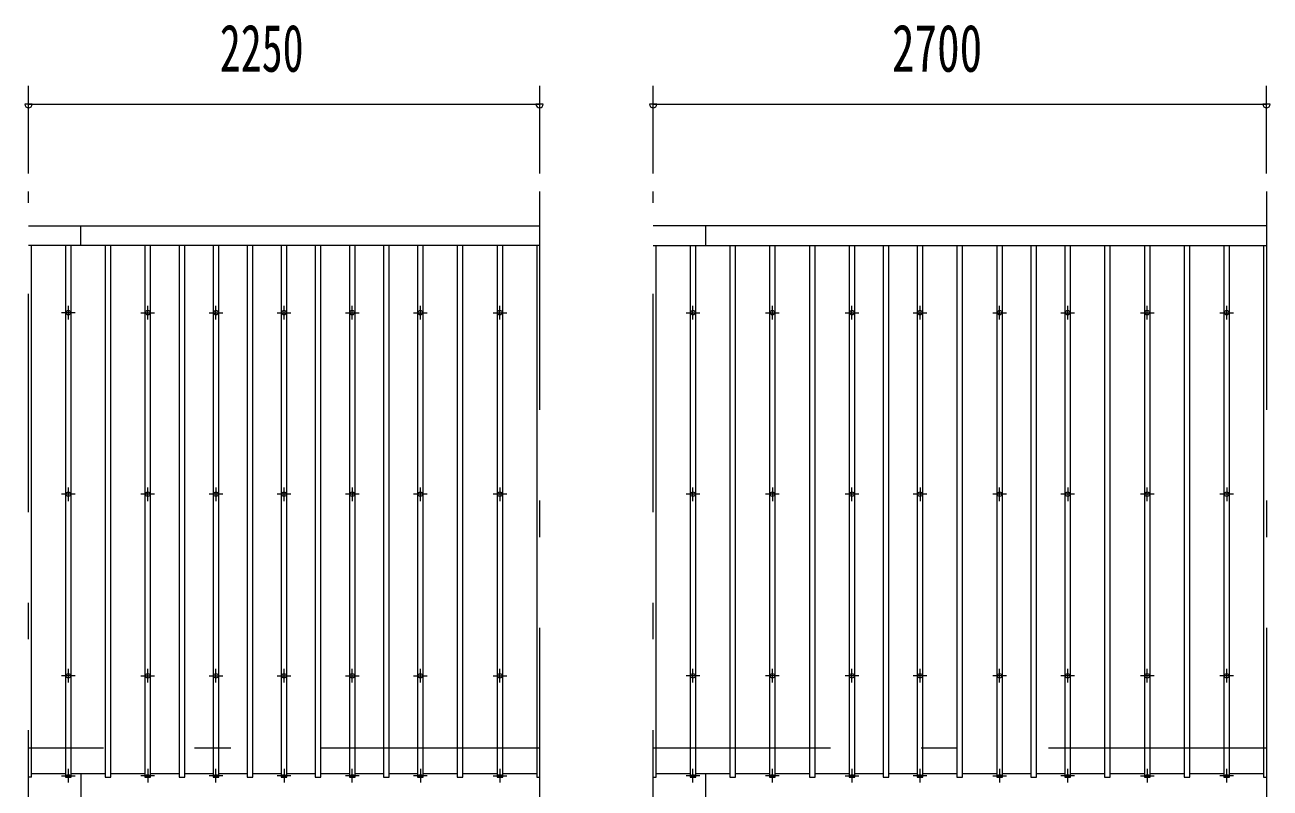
# Model space of a CAD drawing. Units: millimetres, scale not verified. Extents: x -34436 to 34436, y -16161 to 16159.
# Drawn here: x -21541 to -16059, y 11825 to 15184 of the extents above; entities that cross this region are included whole.
import ezdxf
from ezdxf.enums import TextEntityAlignment as Align

# ---------------------------------------------------------------- set-up
doc = ezdxf.new("R2010")
doc.units = ezdxf.units.MM
doc.header["$LTSCALE"] = 80
doc.linetypes.add('USER3', pattern=[24, 12, -5, 2, -5])
for name, color, linetype, lineweight in [('0-2_1-08BOLD', 7, 'Continuous', 18), ('0-3_1-28CENTER', 3, 'USER3', 18), ('0-4_1-48THIN', 4, 'Continuous', 18), ('0-5_1-58DIM', 3, 'Continuous', 18)]:
    doc.layers.add(name, color=color, linetype=linetype, lineweight=lineweight)
doc.styles.add('ＭＳ ゴシック', font='')
doc.styles.get('ＭＳ ゴシック').set_extended_font_data('MS Gothic')

msp = doc.modelspace()

# ---------------------------------------------------------------- linework, layer by layer
at = {"layer": '0-2_1-08BOLD'}
for p, q in [((-21524.95, 14300.48), (-19274.95, 14300.48)), ((-21294.95, 14213.05), (-21294.95, 14300.48)), ((-16074.96, 14300.48), (-18774.96, 14300.48)), ((-18544.96, 14300.48), (-18544.96, 14213.05)), ((-19274.95, 14213.05), (-21524.95, 14213.05)), ((-18774.96, 14213.05), (-16074.96, 14213.05)), ((-21294.95, 11888.84), (-21294.95, 11762.13)), ((-18544.96, 11888.84), (-18544.96, 11762.13))]:
    msp.add_line(p, q, dxfattribs=at)
for centre in [(-21349.95, 13917.73), (-20999.95, 13917.73), (-20699.95, 13917.73), (-20399.95, 13917.73), (-20099.95, 13917.73), (-19799.95, 13917.73), (-19449.95, 13917.73), (-18599.96, 13917.73), (-18249.96, 13917.73), (-17899.96, 13917.73), (-17599.96, 13917.73), (-17249.96, 13917.73), (-16949.96, 13917.73), (-16599.96, 13917.73), (-16249.96, 13917.73), (-21349.95, 13118.68), (-20999.95, 13118.68), (-20699.95, 13118.68), (-20399.95, 13118.68), (-20099.95, 13118.68), (-19799.95, 13118.68), (-19449.95, 13118.68), (-18599.96, 13118.68), (-18249.96, 13118.68), (-17899.96, 13118.68), (-17599.96, 13118.68), (-17249.96, 13118.68), (-16949.96, 13118.68), (-16599.96, 13118.68), (-16249.96, 13118.68), (-21349.95, 12319.64), (-20999.95, 12319.64), (-20699.95, 12319.64), (-20399.95, 12319.64), (-20099.95, 12319.64), (-19799.95, 12319.64), (-19449.95, 12319.64), (-18599.96, 12319.64), (-18249.96, 12319.64), (-17899.96, 12319.64), (-17599.96, 12319.64), (-17249.96, 12319.64), (-16949.96, 12319.64), (-16599.96, 12319.64), (-16249.96, 12319.64)]:
    msp.add_circle(centre, 10, dxfattribs=at)
for centre, start, end in [((-21349.95, 11869.09), 46.3961, 133.6039), ((-21349.95, 11890.09), 226.39838, 313.60162), ((-20999.95, 11869.09), 46.3961, 133.6039), ((-20999.95, 11890.09), 226.39838, 313.60162), ((-20699.95, 11869.09), 46.3961, 133.6039), ((-20699.95, 11890.09), 226.39838, 313.60162), ((-20399.95, 11869.09), 46.3961, 133.6039), ((-20399.95, 11890.09), 226.39838, 313.60162), ((-20099.95, 11869.09), 46.3961, 133.6039), ((-20099.95, 11890.09), 226.39838, 313.60162), ((-19799.95, 11869.09), 46.3961, 133.6039), ((-19799.95, 11890.09), 226.39838, 313.60162), ((-19449.95, 11869.09), 46.3961, 133.6039), ((-19449.95, 11890.09), 226.39838, 313.60162), ((-18599.96, 11869.09), 46.3961, 133.6039), ((-18599.96, 11890.09), 226.39838, 313.60162), ((-18249.96, 11869.09), 46.3961, 133.6039), ((-18249.96, 11890.09), 226.39838, 313.60162), ((-17899.96, 11869.09), 46.3961, 133.6039), ((-17899.96, 11890.09), 226.39838, 313.60162), ((-17599.96, 11869.09), 46.3961, 133.6039), ((-17599.96, 11890.09), 226.39838, 313.60162), ((-17249.96, 11869.09), 46.3961, 133.6039), ((-17249.96, 11890.09), 226.39838, 313.60162), ((-16949.96, 11869.09), 46.3961, 133.6039), ((-16949.96, 11890.09), 226.39838, 313.60162), ((-16599.96, 11869.09), 46.3961, 133.6039), ((-16599.96, 11890.09), 226.39838, 313.60162), ((-16249.96, 11869.09), 46.3961, 133.6039), ((-16249.96, 11890.09), 226.39838, 313.60162)]:
    msp.add_arc(centre, 14.5, start, end, dxfattribs=at)
at = {"layer": '0-3_1-28CENTER'}
for p, q in [((-21524.95, 9200.48), (-21524.95, 14450.49)), ((-19274.95, 14450.48), (-19274.95, 9200.49)), ((-18774.96, 9200.49), (-18774.96, 14450.48)), ((-16074.96, 14450.48), (-16074.96, 9200.49)), ((-21349.95, 13947.73), (-21349.95, 13887.73)), ((-20999.95, 13887.73), (-20999.95, 13947.73)), ((-20699.95, 13887.73), (-20699.95, 13947.73)), ((-20399.95, 13887.73), (-20399.95, 13947.73)), ((-20099.95, 13887.73), (-20099.95, 13947.73)), ((-19799.95, 13887.73), (-19799.95, 13947.73)), ((-19449.95, 13887.73), (-19449.95, 13947.73)), ((-18599.96, 13887.73), (-18599.96, 13947.73)), ((-18249.96, 13887.73), (-18249.96, 13947.73)), ((-17899.96, 13887.73), (-17899.96, 13947.73)), ((-17599.96, 13887.73), (-17599.96, 13947.73)), ((-17249.96, 13887.73), (-17249.96, 13947.73)), ((-16949.96, 13887.73), (-16949.96, 13947.73)), ((-16599.96, 13887.73), (-16599.96, 13947.73)), ((-16249.96, 13887.73), (-16249.96, 13947.73)), ((-21319.95, 13917.73), (-21379.95, 13917.73)), ((-21029.95, 13917.73), (-20969.95, 13917.73)), ((-20729.95, 13917.73), (-20669.95, 13917.73)), ((-20429.95, 13917.73), (-20369.95, 13917.73)), ((-20129.95, 13917.73), (-20069.95, 13917.73)), ((-19829.95, 13917.73), (-19769.95, 13917.73)), ((-19479.95, 13917.73), (-19419.95, 13917.73)), ((-18629.96, 13917.73), (-18569.96, 13917.73)), ((-18279.96, 13917.73), (-18219.96, 13917.73)), ((-17929.96, 13917.73), (-17869.96, 13917.73)), ((-17629.96, 13917.73), (-17569.96, 13917.73)), ((-17279.96, 13917.73), (-17219.96, 13917.73)), ((-16979.96, 13917.73), (-16919.96, 13917.73)), ((-16629.96, 13917.73), (-16569.96, 13917.73)), ((-16279.96, 13917.73), (-16219.96, 13917.73)), ((-21319.95, 13118.68), (-21379.95, 13118.68)), ((-21349.95, 13148.69), (-21349.95, 13088.68)), ((-20969.95, 13118.68), (-21029.95, 13118.68)), ((-20999.95, 13088.68), (-20999.95, 13148.69)), ((-20669.95, 13118.68), (-20729.95, 13118.68)), ((-20699.95, 13148.69), (-20699.95, 13088.68)), ((-20369.95, 13118.68), (-20429.95, 13118.68)), ((-20399.95, 13088.68), (-20399.95, 13148.69)), ((-20069.95, 13118.68), (-20129.95, 13118.68)), ((-20099.95, 13148.69), (-20099.95, 13088.68)), ((-19769.95, 13118.68), (-19829.95, 13118.68)), ((-19799.95, 13088.68), (-19799.95, 13148.69)), ((-19419.95, 13118.68), (-19479.95, 13118.68)), ((-19449.95, 13148.69), (-19449.95, 13088.68)), ((-18569.96, 13118.68), (-18629.96, 13118.68)), ((-18599.96, 13088.68), (-18599.96, 13148.69)), ((-18219.96, 13118.68), (-18279.96, 13118.68)), ((-18249.96, 13148.69), (-18249.96, 13088.68)), ((-17869.96, 13118.68), (-17929.96, 13118.68)), ((-17899.96, 13088.68), (-17899.96, 13148.69)), ((-17569.96, 13118.68), (-17629.96, 13118.68)), ((-17599.96, 13148.69), (-17599.96, 13088.68)), ((-17219.96, 13118.68), (-17279.96, 13118.68)), ((-17249.96, 13088.68), (-17249.96, 13148.69)), ((-16919.96, 13118.68), (-16979.96, 13118.68)), ((-16949.96, 13148.69), (-16949.96, 13088.68)), ((-16569.96, 13118.68), (-16629.96, 13118.68)), ((-16599.96, 13088.68), (-16599.96, 13148.69)), ((-16219.96, 13118.68), (-16279.96, 13118.68)), ((-16249.96, 13148.69), (-16249.96, 13088.68)), ((-21349.95, 12349.63), (-21349.95, 12289.64)), ((-20999.95, 12289.64), (-20999.95, 12349.63)), ((-20699.95, 12289.64), (-20699.95, 12349.63)), ((-20399.95, 12289.64), (-20399.95, 12349.63)), ((-20099.95, 12289.64), (-20099.95, 12349.63)), ((-19799.95, 12289.64), (-19799.95, 12349.63)), ((-19449.95, 12289.64), (-19449.95, 12349.63)), ((-18599.96, 12289.64), (-18599.96, 12349.63)), ((-18249.96, 12289.64), (-18249.96, 12349.63)), ((-17899.96, 12289.64), (-17899.96, 12349.63)), ((-17599.96, 12289.64), (-17599.96, 12349.63)), ((-17249.96, 12289.64), (-17249.96, 12349.63)), ((-16949.96, 12289.64), (-16949.96, 12349.63)), ((-16599.96, 12289.64), (-16599.96, 12349.63)), ((-16249.96, 12289.64), (-16249.96, 12349.63)), ((-21319.95, 12319.64), (-21379.95, 12319.64)), ((-21029.95, 12319.64), (-20969.95, 12319.64)), ((-20729.95, 12319.64), (-20669.95, 12319.64)), ((-20429.95, 12319.64), (-20369.95, 12319.64)), ((-20129.95, 12319.64), (-20069.95, 12319.64)), ((-19829.95, 12319.64), (-19769.95, 12319.64)), ((-19479.95, 12319.64), (-19419.95, 12319.64)), ((-18569.96, 12319.64), (-18629.96, 12319.64)), ((-18219.96, 12319.64), (-18279.96, 12319.64)), ((-17869.96, 12319.64), (-17929.96, 12319.64)), ((-17569.96, 12319.64), (-17629.96, 12319.64)), ((-17219.96, 12319.64), (-17279.96, 12319.64)), ((-16919.96, 12319.64), (-16979.96, 12319.64)), ((-16569.96, 12319.64), (-16629.96, 12319.64)), ((-16219.96, 12319.64), (-16279.96, 12319.64)), ((-19274.95, 12000.48), (-21524.95, 12000.48)), ((-16074.96, 12000.48), (-18774.96, 12000.48)), ((-21349.95, 11909.59), (-21349.95, 11849.59)), ((-20999.95, 11909.59), (-20999.95, 11849.59)), ((-20699.95, 11849.59), (-20699.95, 11909.59)), ((-20399.95, 11909.59), (-20399.95, 11849.59)), ((-20099.95, 11849.59), (-20099.95, 11909.59)), ((-19799.95, 11909.59), (-19799.95, 11849.59)), ((-19449.95, 11909.59), (-19449.95, 11849.59)), ((-18599.96, 11849.59), (-18599.96, 11909.59)), ((-18249.96, 11849.59), (-18249.96, 11909.59)), ((-17899.96, 11909.59), (-17899.96, 11849.59)), ((-17599.96, 11849.59), (-17599.96, 11909.59)), ((-17249.96, 11909.59), (-17249.96, 11849.59)), ((-16949.96, 11849.59), (-16949.96, 11909.59)), ((-16599.96, 11909.59), (-16599.96, 11849.59)), ((-16249.96, 11849.59), (-16249.96, 11909.59)), ((-21379.95, 11879.59), (-21319.95, 11879.59)), ((-20969.95, 11879.59), (-21029.95, 11879.59)), ((-20669.95, 11879.59), (-20729.95, 11879.59)), ((-20369.95, 11879.59), (-20429.95, 11879.59)), ((-20069.95, 11879.59), (-20129.95, 11879.59)), ((-19769.95, 11879.59), (-19829.95, 11879.59)), ((-19479.95, 11879.59), (-19419.95, 11879.59)), ((-18569.96, 11879.59), (-18629.96, 11879.59)), ((-18219.96, 11879.59), (-18279.96, 11879.59)), ((-17929.96, 11879.59), (-17869.96, 11879.59)), ((-17569.96, 11879.59), (-17629.96, 11879.59)), ((-17279.96, 11879.59), (-17219.96, 11879.59)), ((-16919.96, 11879.59), (-16979.96, 11879.59)), ((-16629.96, 11879.59), (-16569.96, 11879.59)), ((-16219.96, 11879.59), (-16279.96, 11879.59))]:
    msp.add_line(p, q, dxfattribs=at)
at = {"layer": '0-4_1-48THIN'}
for p, q in [((-21512.45, 11873.84), (-21512.45, 14213.05)), ((-21337.45, 11873.84), (-21337.45, 14213.05)), ((-21162.45, 11873.84), (-21162.45, 14213.05)), ((-20987.45, 11873.84), (-20987.45, 14213.05)), ((-20837.45, 11873.84), (-20837.45, 14213.05)), ((-20687.45, 11873.84), (-20687.45, 14213.05)), ((-20537.45, 11873.84), (-20537.45, 14213.05)), ((-20387.45, 11873.84), (-20387.45, 14213.05)), ((-20237.45, 11873.84), (-20237.45, 14213.05)), ((-20087.45, 11873.84), (-20087.45, 14213.05)), ((-19937.45, 11873.84), (-19937.45, 14213.05)), ((-19787.45, 11873.84), (-19787.45, 14213.05)), ((-19612.45, 11873.84), (-19612.45, 14213.05)), ((-19437.45, 11873.84), (-19437.45, 14213.05)), ((-18762.46, 11873.84), (-18762.46, 14213.05)), ((-18587.46, 11873.84), (-18587.46, 14213.05)), ((-18412.46, 11873.84), (-18412.46, 14213.05)), ((-18237.46, 11873.84), (-18237.46, 14213.05)), ((-18062.46, 11873.84), (-18062.46, 14213.05)), ((-17887.46, 11873.84), (-17887.46, 14213.05)), ((-17737.46, 11873.84), (-17737.46, 14213.05)), ((-17587.46, 11873.84), (-17587.46, 14213.05)), ((-17412.45, 11873.84), (-17412.45, 14213.05)), ((-17237.46, 11873.84), (-17237.46, 14213.05)), ((-17087.46, 11873.84), (-17087.46, 14213.05)), ((-16937.45, 11873.84), (-16937.45, 14213.05)), ((-16762.46, 11873.84), (-16762.46, 14213.05)), ((-16587.46, 11873.84), (-16587.46, 14213.05)), ((-16412.46, 11873.84), (-16412.46, 14213.05)), ((-16237.46, 11873.84), (-16237.46, 14213.05)), ((-21512.45, 11873.84), (-21524.95, 11873.84)), ((-21362.45, 11888.84), (-21512.45, 11888.84)), ((-21187.45, 11888.84), (-21337.45, 11888.84)), ((-21012.45, 11888.84), (-21162.45, 11888.84)), ((-20862.45, 11888.84), (-20987.45, 11888.84)), ((-20712.45, 11888.84), (-20837.45, 11888.84)), ((-20562.45, 11888.84), (-20687.45, 11888.84)), ((-20412.45, 11888.84), (-20537.45, 11888.84)), ((-20262.45, 11888.84), (-20387.45, 11888.84)), ((-20112.45, 11888.84), (-20237.45, 11888.84)), ((-19962.45, 11888.84), (-20087.45, 11888.84)), ((-19812.45, 11888.84), (-19937.45, 11888.84)), ((-19637.45, 11888.84), (-19787.45, 11888.84)), ((-19462.45, 11888.84), (-19612.45, 11888.84)), ((-19287.45, 11888.84), (-19437.45, 11888.84)), ((-18774.96, 11873.84), (-18762.46, 11873.84)), ((-18612.46, 11888.84), (-18762.46, 11888.84)), ((-18437.46, 11888.84), (-18587.46, 11888.84)), ((-18262.46, 11888.84), (-18412.46, 11888.84)), ((-18087.46, 11888.84), (-18237.46, 11888.84)), ((-17912.46, 11888.84), (-18062.46, 11888.84)), ((-17762.46, 11888.84), (-17887.46, 11888.84)), ((-17612.46, 11888.84), (-17737.46, 11888.84)), ((-17437.46, 11888.84), (-17587.46, 11888.84)), ((-17262.46, 11888.84), (-17412.45, 11888.84)), ((-17112.46, 11888.84), (-17237.46, 11888.84)), ((-16962.46, 11888.84), (-17087.46, 11888.84)), ((-16787.46, 11888.84), (-16937.46, 11888.84)), ((-16612.46, 11888.84), (-16762.46, 11888.84)), ((-16437.46, 11888.84), (-16587.46, 11888.84)), ((-16262.46, 11888.84), (-16412.46, 11888.84)), ((-16087.46, 11888.84), (-16237.46, 11888.84))]:
    msp.add_line(p, q, dxfattribs=at)
for points in [[(-21362.45, 14213.05), (-21362.45, 11873.84), (-21337.45, 11873.84)], [(-21187.45, 14213.05), (-21187.45, 11873.84), (-21162.45, 11873.84)], [(-21012.45, 14213.05), (-21012.45, 11873.84), (-20987.45, 11873.84)], [(-20862.45, 14213.05), (-20862.45, 11873.84), (-20837.45, 11873.84)], [(-20712.45, 14213.05), (-20712.45, 11873.84), (-20687.45, 11873.84)], [(-20562.45, 14213.05), (-20562.45, 11873.84), (-20537.45, 11873.84)], [(-20412.45, 14213.05), (-20412.45, 11873.84), (-20387.45, 11873.84)], [(-20262.45, 14213.05), (-20262.45, 11873.84), (-20237.45, 11873.84)], [(-20112.45, 14213.05), (-20112.45, 11873.84), (-20087.45, 11873.84)], [(-19962.45, 14213.05), (-19962.45, 11873.84), (-19937.45, 11873.84)], [(-19812.45, 14213.05), (-19812.45, 11873.84), (-19787.45, 11873.84)], [(-19637.45, 14213.05), (-19637.45, 11873.84), (-19612.45, 11873.84)], [(-19462.45, 14213.05), (-19462.45, 11873.84), (-19437.45, 11873.84)], [(-19287.45, 14213.05), (-19287.45, 11873.84), (-19274.95, 11873.84)], [(-18612.46, 14213.05), (-18612.46, 11873.84), (-18587.46, 11873.84)], [(-18437.46, 14213.05), (-18437.46, 11873.84), (-18412.46, 11873.84)], [(-18262.46, 14213.05), (-18262.46, 11873.84), (-18237.46, 11873.84)], [(-18087.46, 14213.05), (-18087.46, 11873.84), (-18062.46, 11873.84)], [(-17912.46, 14213.05), (-17912.46, 11873.84), (-17887.46, 11873.84)], [(-17762.46, 14213.05), (-17762.46, 11873.84), (-17737.46, 11873.84)], [(-17612.46, 14213.05), (-17612.46, 11873.84), (-17587.46, 11873.84)], [(-17437.46, 14213.05), (-17437.46, 11873.84), (-17412.45, 11873.84)], [(-17262.46, 14213.05), (-17262.46, 11873.84), (-17237.46, 11873.84)], [(-17112.46, 14213.05), (-17112.46, 11873.84), (-17087.46, 11873.84)], [(-16962.46, 14213.05), (-16962.46, 11873.84), (-16937.45, 11873.84)], [(-16787.46, 14213.05), (-16787.46, 11873.84), (-16762.46, 11873.84)], [(-16612.46, 14213.05), (-16612.46, 11873.84), (-16587.46, 11873.84)], [(-16437.46, 14213.05), (-16437.46, 11873.84), (-16412.46, 11873.84)], [(-16262.46, 14213.05), (-16262.46, 11873.84), (-16237.46, 11873.84)], [(-16087.46, 14213.05), (-16087.46, 11873.84), (-16074.96, 11873.84)]]:
    msp.add_lwpolyline(points, dxfattribs=at)
at = {"layer": '0-5_1-58DIM'}
for p, q in [((-21524.95, 14530.49), (-21524.95, 14915.49)), ((-19274.95, 14915.49), (-19274.95, 14530.48)), ((-18774.96, 14530.48), (-18774.96, 14915.49)), ((-16074.96, 14530.48), (-16074.96, 14915.49)), ((-21508.95, 14835.49), (-21540.95, 14835.49)), ((-21524.95, 14835.49), (-19274.95, 14835.49)), ((-19258.95, 14835.49), (-19290.95, 14835.49)), ((-18758.96, 14835.49), (-18790.96, 14835.49)), ((-18774.96, 14835.49), (-16074.96, 14835.49)), ((-16058.96, 14835.49), (-16090.96, 14835.49))]:
    msp.add_line(p, q, dxfattribs=at)
for centre in [(-21524.95, 14835.49), (-19274.95, 14835.49), (-18774.96, 14835.49), (-16074.96, 14835.49)]:
    msp.add_arc(centre, 16, 180, 0, dxfattribs=at)

# ---------------------------------------------------------------- texts
at = {"layer": '0-5_1-58DIM', "color": 7, "style": 'ＭＳ ゴシック'}
for s, width, p in [('2250', 0.65, (-20682.65, 14915.49)), ('2700', 0.7, (-17723.53, 14915.49))]:
    msp.add_text(s, height=208.4, dxfattribs=dict(at, width=width)).set_placement(p, align=Align.BOTTOM_LEFT)

doc.saveas('drawing.dxf')
